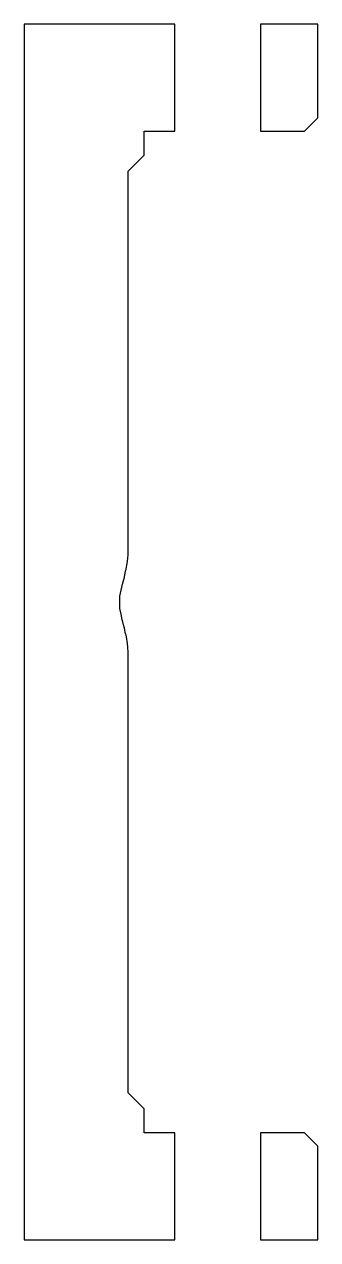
# Model space of a CAD drawing. Header units: metres. Extents: x 0 to 47.5, y 0 to 45.5.
# Drawn here: x 36.5 to 47.5, y 0 to 45.5 of the extents above.
import ezdxf

# ---------------------------------------------------------------- set-up
doc = ezdxf.new("R2010")
doc.units = ezdxf.units.M

msp = doc.modelspace()

# ---------------------------------------------------------------- linework, layer by layer
for p, q in [((42.1429, 45.5), (36.5, 45.5)), ((36.5, 45.5), (36.5, 0)), ((42.1429, 41.5), (42.1429, 45.5)), ((47.5, 45.5), (45.3522, 45.5)), ((45.3522, 45.5), (45.3522, 41.5)), ((47.5, 42), (47.5, 45.5)), ((47, 41.5), (47.5, 42)), ((41, 40.6041), (41, 41.5)), ((41, 41.5), (42.1429, 41.5)), ((45.3522, 41.5), (47, 41.5)), ((40.3959, 40), (41, 40.6041)), ((40.3959, 25.7476), (40.3959, 40)), ((40.3592, 25.31), (40.3821, 25.5065)), ((40.3821, 25.5065), (40.3867, 25.5459)), ((40.3867, 25.5459), (40.389, 25.6061)), ((40.389, 25.6061), (40.3959, 25.7476)), ((40.2527, 24.8078), (40.2993, 25.0357)), ((40.2993, 25.0357), (40.3142, 25.0858)), ((40.3142, 25.0858), (40.3212, 25.1208)), ((40.3212, 25.1208), (40.3592, 25.31)), ((40.1777, 24.5447), (40.2527, 24.8078)), ((40.0869, 24.095), (40.1762, 24.5351)), ((40.1762, 24.5351), (40.1777, 24.5447)), ((40.0809, 23.6587), (40.0868, 24.0848)), ((40.0868, 24.0848), (40.0869, 24.095)), ((40.0839, 23.6467), (40.0809, 23.6587)), ((40.0868, 23.6357), (40.0839, 23.6467)), ((40.1268, 23.4176), (40.0868, 23.6357)), ((40.1647, 23.2114), (40.1268, 23.4176)), ((40.1722, 23.1912), (40.1647, 23.2114)), ((40.1762, 23.1803), (40.1722, 23.1912)), ((40.2205, 23.0173), (40.1762, 23.1803)), ((40.2527, 22.8987), (40.2205, 23.0173)), ((40.2654, 22.8336), (40.2527, 22.8987)), ((40.2863, 22.7262), (40.2654, 22.8336)), ((40.3059, 22.6582), (40.2863, 22.7262)), ((40.3142, 22.6294), (40.3059, 22.6582)), ((40.3396, 22.499), (40.3142, 22.6294)), ((40.3592, 22.3981), (40.3396, 22.499)), ((40.3666, 22.3321), (40.3592, 22.3981)), ((40.3854, 22.1661), (40.3666, 22.3321)), ((40.3864, 22.1594), (40.3854, 22.1661)), ((40.3867, 22.1573), (40.3864, 22.1594)), ((40.3936, 22.013), (40.3867, 22.1573)), ((40.3959, 21.9649), (40.3936, 22.013)), ((40.3959, 5.5), (40.3959, 21.9649)), ((41, 4.89591), (40.3959, 5.5)), ((41, 4), (41, 4.89591)), ((42.1429, 4), (41, 4)), ((42.1429, 0), (42.1429, 4)), ((47, 4), (45.3522, 4)), ((45.3522, 4), (45.3522, 0)), ((47.5, 3.5), (47, 4)), ((47.5, 0), (47.5, 3.5)), ((36.5, 0), (42.1429, 0)), ((45.3522, 0), (47.5, 0))]:
    msp.add_line(p, q)

doc.saveas('drawing.dxf')
